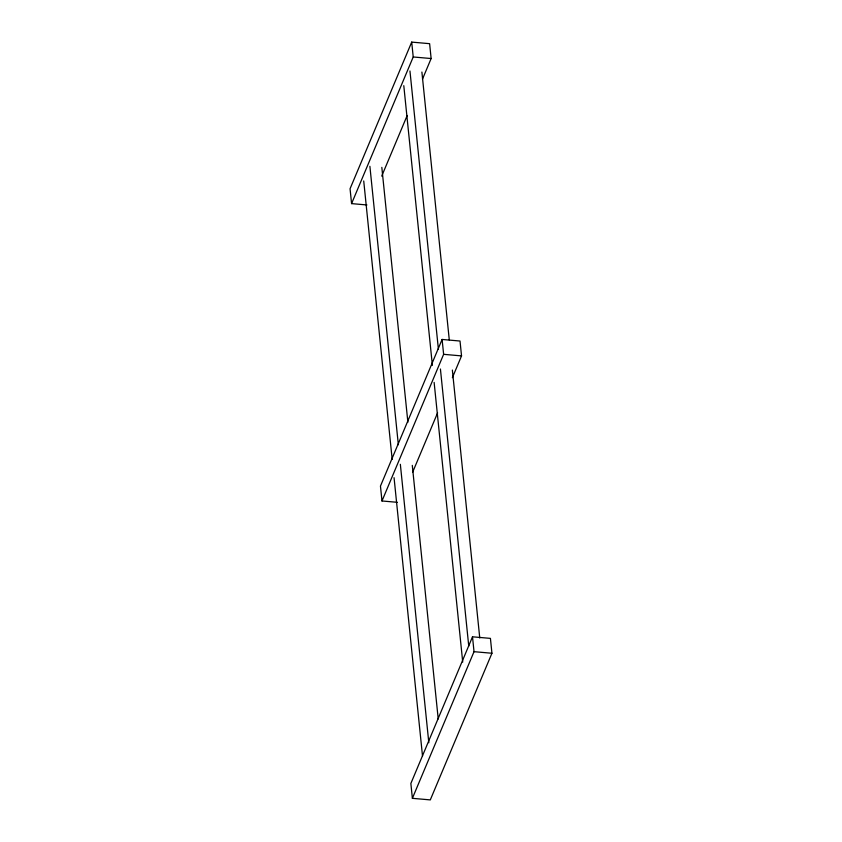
<?xml version="1.0" encoding="UTF-8"?>
<svg xmlns="http://www.w3.org/2000/svg" width="842" height="842" viewBox="0 0 842 842"><rect width="100%" height="100%" fill="white"/><g stroke="black" fill="none" stroke-linecap="round" stroke-linejoin="round"><path stroke-width="1.26" d="M422.473 79.148L431.136 58.54L429.62 43.679L411.706 42.1L350.062 188.745L351.577 203.617L366.933 204.964M351.577 203.617L413.222 56.972L411.706 42.1M381.721 176.104L407.191 115.501M452.365 377.711L461.542 355.903L460.016 341.031L442.103 339.452L380.458 486.097L381.984 500.969L397.34 502.316M381.984 500.969L443.629 354.324L442.103 339.452M412.633 472.246L437.598 412.864M472.509 636.805L410.864 783.46L412.38 798.321L430.294 799.9L491.938 653.255L490.423 638.383L472.509 636.805L474.025 651.676L412.38 798.321M413.222 56.972L431.136 58.54M443.629 354.324L461.542 355.903M474.025 651.676L491.938 653.255M421.895 72.044L449.291 339.989M452.365 370.059L479.761 638.004M409.959 71.002L438.419 349.398M440.419 369.007L468.752 646.098M403.792 85.663L432.388 365.375M434.125 382.363L462.721 662.075M381.826 167.369L407.886 422.242M412.296 465.373L438.219 718.942M369.891 166.316L398.35 444.723M400.35 464.321L428.82 742.728M363.723 180.977L392.183 459.385M394.056 477.677L422.516 756.084"/></g></svg>
